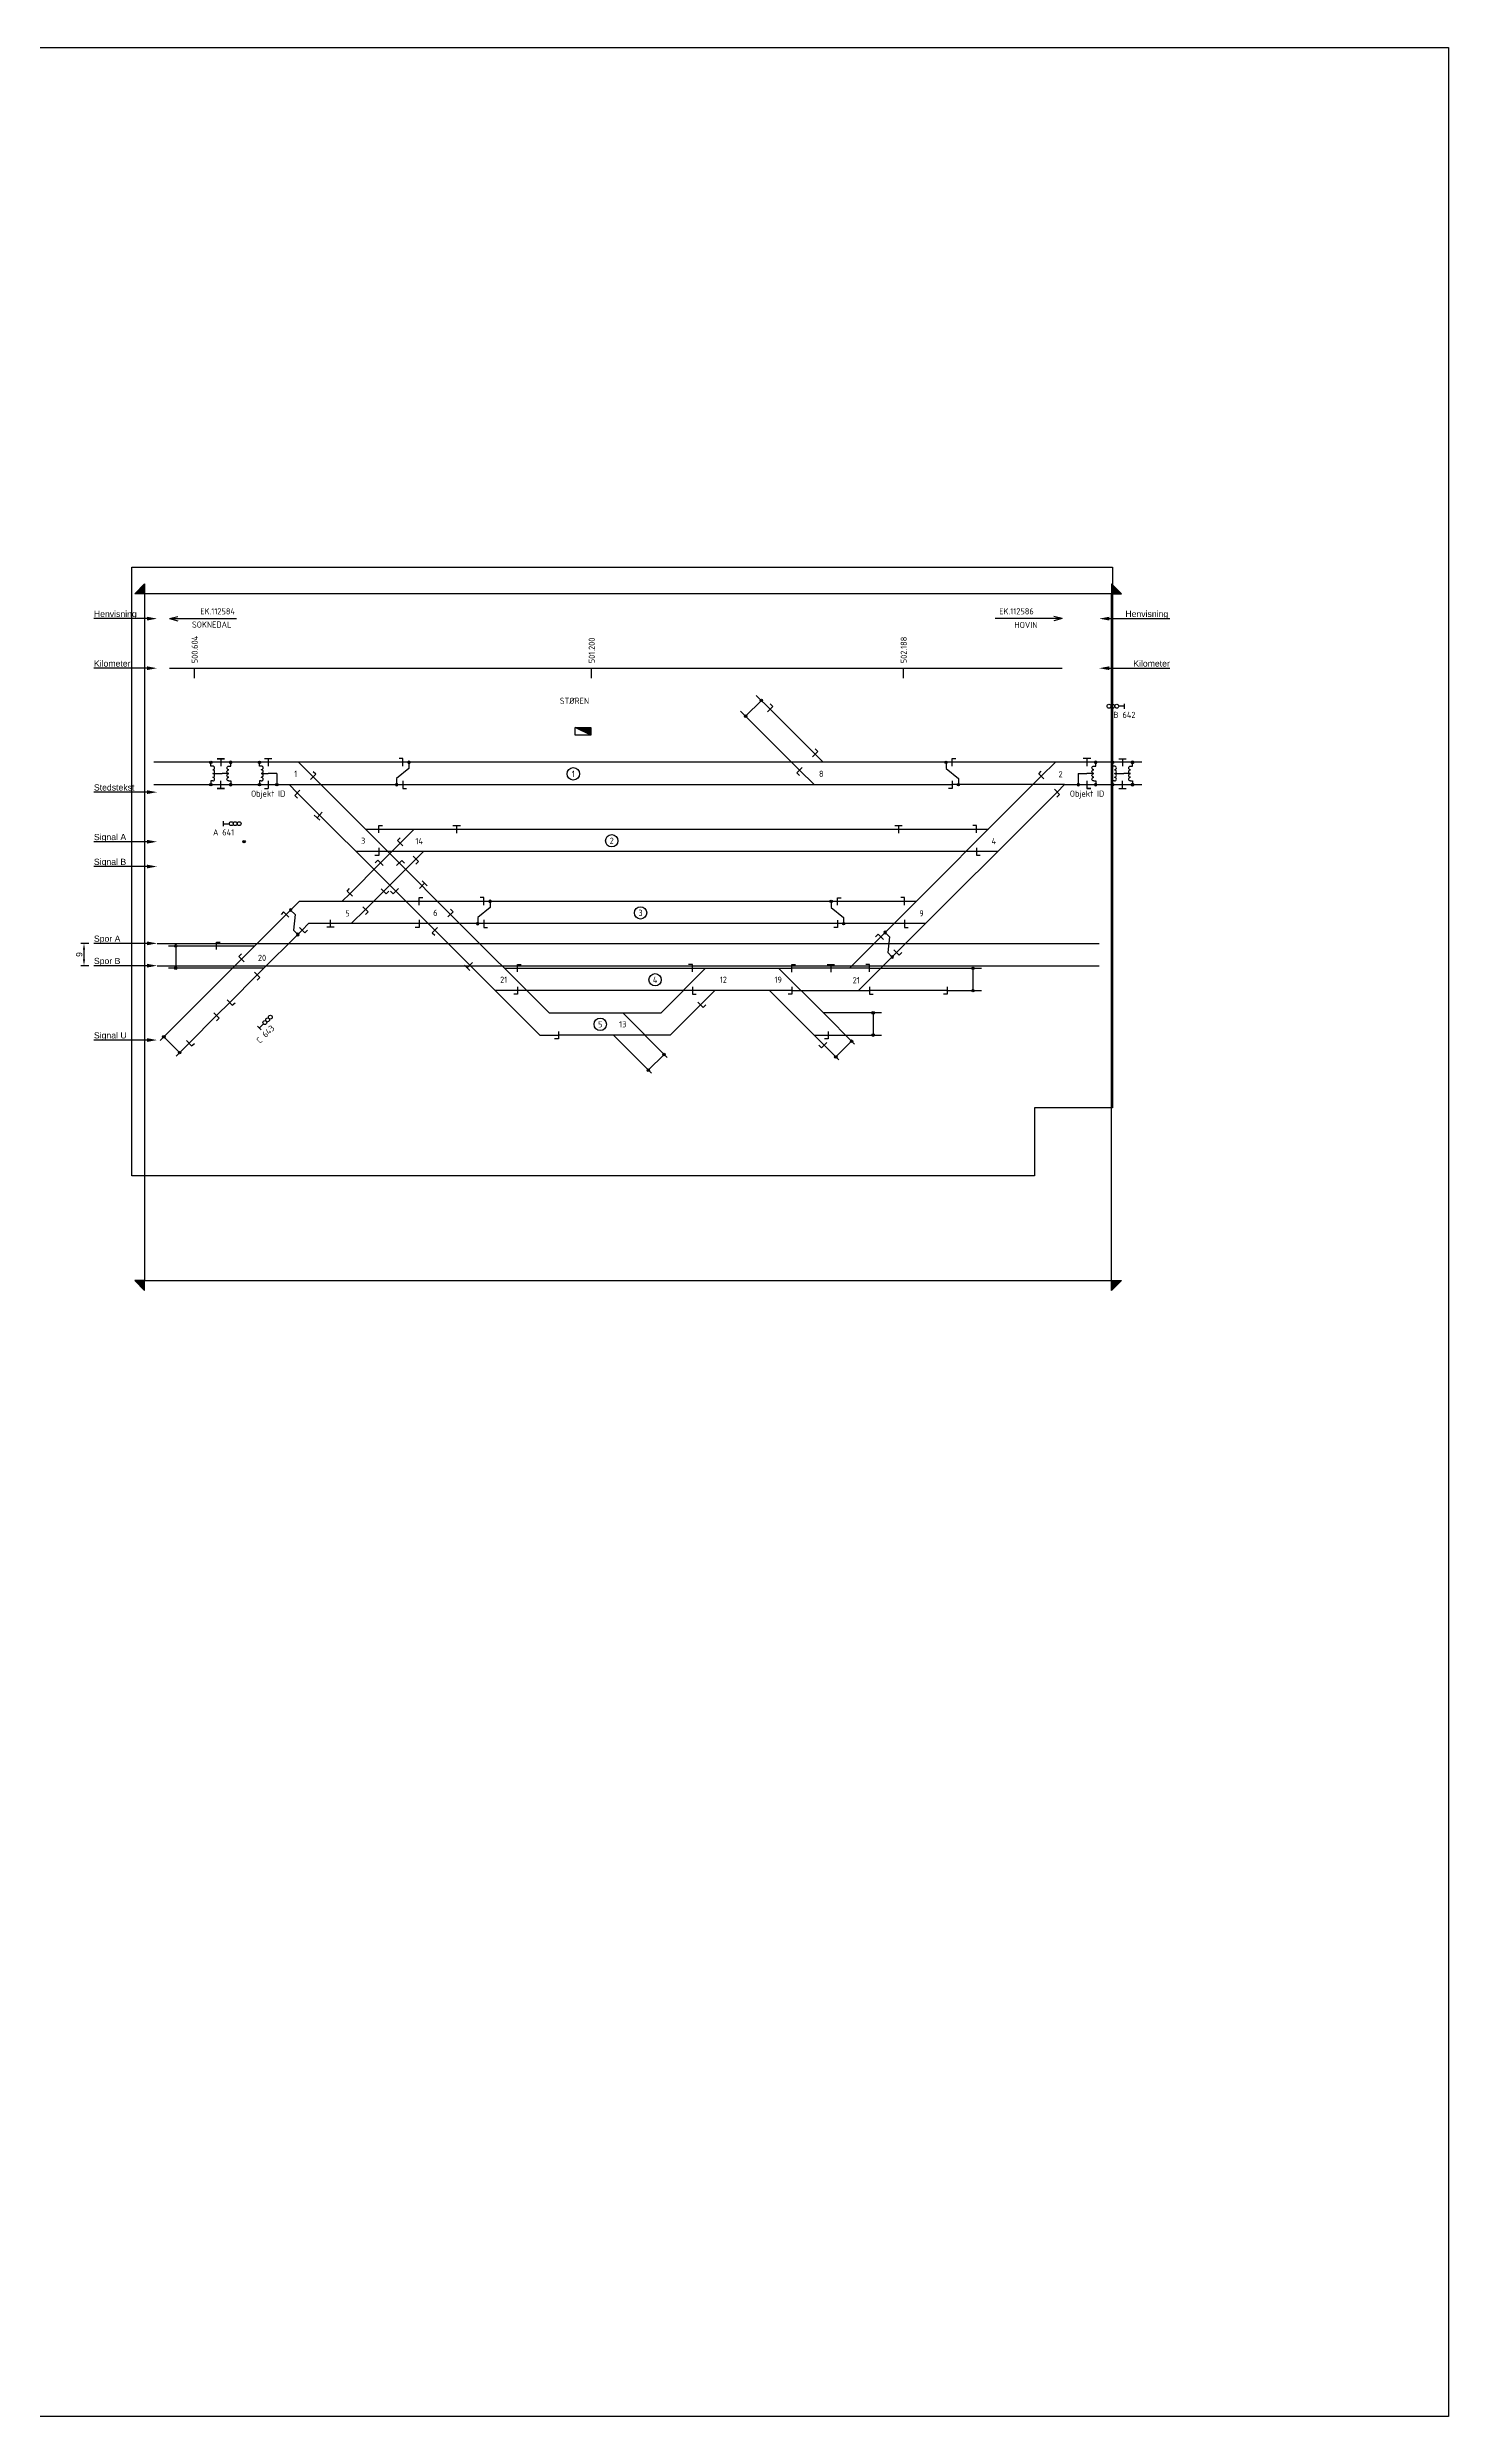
# Model space of a CAD drawing. Header units: metres. Extents: x -951 to 2504, y -1674 to 782.
# Drawn here: x -393 to 172, y -173 to 782 of the extents above; entities that cross this region are included whole.
import ezdxf
from ezdxf.enums import TextEntityAlignment as Align

# ---------------------------------------------------------------- set-up
doc = ezdxf.new("R2010")
doc.units = ezdxf.units.M
doc.header["$PDMODE"] = 32
doc.layers.get('0').update_dxf_attribs({"color": 211})
doc.layers.add('JBTEH_ATT_OBJEKTID', color=2, linetype='Continuous', lineweight=25)
for name, color, linetype in [('JBTEH_Komponenter', 4, 'Continuous'), ('JBTEH_Skinne_isolert_signal', 240, 'Continuous'), ('JBTEH_Skinne_jordet_retur', 4, 'Continuous'), ('JBTKL-KOMPONENTER', 4, 'Continuous'), ('JBTKL-LINJER 018', 4, 'Continuous'), ('JBTKL-TEKST25', 2, 'Continuous'), ('RAMME', 5, 'Continuous'), ('Tegne mal-A3', 1, 'Continuous')]:
    doc.layers.add(name, color=color, linetype=linetype)
for name, color, linetype, plot in [('NO_P-MV', 6, 'Continuous', False), ('Tegne-SNAP', 24, 'Continuous', False), ('Tegne-Spor', 185, 'Continuous', False)]:
    doc.layers.add(name, color=color, linetype=linetype, plot=plot)
doc.styles.add('ISO25', font='iso3098.shx', dxfattribs={"height": 2.5})
doc.styles.add('Template', font='arial.ttf')
doc.dimstyles.new('Template', dxfattribs={"dimtxt": 2.5, "dimasz": 2.5, "dimexe": 1.25, "dimexo": 2, "dimtad": 1, "dimdec": 4, "dimdsep": 46, "dimlunit": 6, "dimtxsty": 'Template', "dimcen": 2.5, "dimclrt": 7, "dimadec": 0, "dimazin": 0, "dimtfac": 1, "dimtdec": 4, "dimtmove": 0, "dimatfit": 3, "dimfxl": 1, "dimtolj": 1, "dimtzin": 0, "dimarcsym": 1})

# ---------------------------------------------------------------- blocks, each defined once
blk = doc.blocks.new('*D164')
at = {"layer": 'Defpoints', "color": 0, "transparency": 16777216}
for p in [(-24.45, 136), (-20.45, 136), (-20.45, 127)]:
    blk.add_point(p, dxfattribs=at)
at = {"layer": 'Tegne-SNAP', "color": 0, "lineweight": -2, "transparency": 16777216}
for p, q in [((-22.45, 136), (-25.7, 136)), ((-22.45, 127), (-25.7, 127)), ((-24.45, 129.5), (-24.45, 133.5))]:
    blk.add_line(p, q, dxfattribs=at)
at = {"layer": 'Tegne-SNAP', "color": 0, "transparency": 16777216}
for points in [[(-24.87, 133.5), (-24.04, 133.5), (-24.45, 136)], [(-24.87, 129.5), (-24.04, 129.5), (-24.45, 127)]]:
    blk.add_solid(points, dxfattribs=at)
at = {"layer": 'Tegne-SNAP', "color": 7, "transparency": 16777216, "insert": (-26.36, 131.5), "char_height": 2.5, "attachment_point": 5, "rotation": 90, "style": 'Template'}
blk.add_mtext('\\A1;9', dxfattribs=at)
blk = doc.blocks.new('EH_Koblingspunkt')
h = blk.add_hatch(color=256)
h.dxf.hatch_style = 1
edge = h.paths.add_edge_path()
edge.add_arc((0, 0), 0.5, 0, 360)
blk.add_circle((0, 0), 0.5)
blk = doc.blocks.new('EH_Skinneskjot_dobbel')
for p, q in [((-1.5, 1.5), (1.5, 1.5)), ((0, 1.5), (0, -1.5))]:
    blk.add_line(p, q)
blk = doc.blocks.new('EH_Skinneskjot_enkel')
for p, q in [((0, -1.5), (0, 1.5)), ((0, 1.5), (1.5, 1.5))]:
    blk.add_line(p, q)
blk = doc.blocks.new('*U160')
for p, q in [((0, -1), (0, 1)), ((0, 0), (2.34, 0))]:
    blk.add_line(p, q)
for centre in [(3.12, 0), (4.69, 0), (6.25, 0)]:
    blk.add_circle(centre, 0.781)
at = {"layer": 'JBTKL-TEKST25', "style": 'ISO25'}
blk.add_attdef('X', text='', height=2.5, dxfattribs=at).set_placement((0, -4.75), align=Align.CENTER)
blk = doc.blocks.new('35 Spornummer')
blk.add_circle((0, 2.5), 2.5)
at = {"layer": 'JBTKL-TEKST25', "style": 'ISO25'}
blk.add_attdef('X', text='', height=2.5, dxfattribs=at).set_placement((0, 2.5), align=Align.MIDDLE)
blk = doc.blocks.new('Tverrforbinder')
at = {"layer": 'JBTEH_Skinne_jordet_retur'}
blk.add_line((0, 9), (0, 0), dxfattribs=at)
at = {"layer": 'JBTEH_Komponenter'}
for p in [(0, 9), (0, 0)]:
    blk.add_blockref('EH_Koblingspunkt', p, dxfattribs=at)
blk = doc.blocks.new('*U159')
for p, q in [((0, 0), (-2.34, 0)), ((0, -1), (0, 1))]:
    blk.add_line(p, q)
for centre in [(-6.25, 0), (-4.69, 0), (-3.12, 0)]:
    blk.add_circle(centre, 0.781)
at = {"layer": 'JBTKL-TEKST25', "style": 'ISO25'}
blk.add_attdef('X', text='', height=2.5, dxfattribs=at).set_placement((0, -4.75), align=Align.CENTER)
blk = doc.blocks.new('19 Stasjon')
at = {"linetype": 'ByBlock'}
blk.add_hatch(color=0, dxfattribs=at).paths.add_polyline_path([(6.37, 3.18), (0, 3.18), (6.37, 0)])
at = {"color": 0, "linetype": 'ByBlock'}
blk.add_line((6.37, 0), (0, 3.18), dxfattribs=at)
blk.add_lwpolyline([(0, 3.18), (6.37, 3.18), (6.37, 0), (0, 0)], close=True, dxfattribs=at)
blk = doc.blocks.new('EH_Overkast')
for p, q in [((0, 7.5), (0, 10.5)), ((0, 10.5), (1.5, 10.5)), ((-2.5, 9), (-2.5, 6.5)), ((-2.5, 6.5), (2.5, 2.5)), ((0, 1.5), (0, -1.5)), ((2.5, 2.5), (2.5, 0)), ((0, -1.5), (-1.5, -1.5))]:
    blk.add_line(p, q)
for p in [(-2.5, 9), (2.5, 0)]:
    blk.add_blockref('EH_Koblingspunkt', p)
blk = doc.blocks.new('EH_IMP_01')
for p, q in [((0, 7.5), (0, 9)), ((0.75, 7.5), (0, 7.5)), ((0.75, 1.5), (0, 1.5)), ((0, 1.5), (0, 0)), ((0.75, 4.5), (3.5, 4.5))]:
    blk.add_line(p, q)
at = {"linetype": 'ByBlock'}
blk.add_lwpolyline([(0, 0.75), (0, 0)], dxfattribs=at)
for centre in [(0.75, 6.75), (0.75, 5.25), (0.75, 3.75), (0.75, 2.25)]:
    blk.add_arc(centre, 0.75, 270, 90)
for p in [(0, 9), (0, 0)]:
    blk.add_blockref('EH_Koblingspunkt', p)
at = {"layer": 'JBTEH_ATT_OBJEKTID', "style": 'ISO25', "flags": 4}
blk.add_attdef('OBJEKTID', text='', height=2.5, dxfattribs=at).set_placement((0, -3.25), align=Align.MIDDLE)
blk = doc.blocks.new('EH_IMPx2_01')
for p, q in [((-1.5, 10.5), (1.5, 10.5)), ((0, 10.5), (0, 7.5)), ((-0.5, 4.5), (0.5, 4.5)), ((0, -1.5), (0, 1.5)), ((-1.5, -1.5), (1.5, -1.5))]:
    blk.add_line(p, q)
for name, p in [('EH_IMP_01', (-4, 0)), ('EH_Koblingspunkt', (-4, 9)), ('EH_Koblingspunkt', (-4, 0)), ('EH_Koblingspunkt', (4, 9)), ('EH_Koblingspunkt', (4, 0))]:
    blk.add_blockref(name, p)
at = {"xscale": -1}
blk.add_blockref('EH_IMP_01', (4, 0), dxfattribs=at)
at = {"layer": 'JBTEH_ATT_OBJEKTID', "style": 'ISO25'}
blk.add_attdef('OBJEKTID-1', text='', height=2.5, dxfattribs=at).set_placement((-4, -5.25), align=Align.RIGHT)
blk.add_attdef('OBJEKTID-2', (4, -5.25), '', height=2.5, dxfattribs=at)
blk = doc.blocks.new('*U124')
for p, q in [((-1.5, 10.5), (0, 10.5)), ((0, 10.5), (1.5, 10.5)), ((0, 10.5), (0, 7.5)), ((3.5, 4.5), (0, 4.5)), ((0, 1.5), (0, -1.5)), ((3.5, 4.5), (3.5, 0)), ((-1.5, -1.5), (0, -1.5))]:
    blk.add_line(p, q)
for name, p in [('EH_IMP_01', (-3.5, 0)), ('EH_Koblingspunkt', (-3.5, 9)), ('EH_Koblingspunkt', (-3.5, 0)), ('EH_Koblingspunkt', (3.5, 0))]:
    blk.add_blockref(name, p)
at = {"layer": 'JBTEH_ATT_OBJEKTID', "style": 'ISO25', "flags": 4}
blk.add_attdef('OBJEKTID', text='', height=2.5, dxfattribs=at).set_placement((0, -4), align=Align.MIDDLE)
blk = doc.blocks.new('*U125')
for p, q in [((0, 10.5), (-1.5, 10.5)), ((1.5, 10.5), (0, 10.5)), ((0, 10.5), (0, 7.5)), ((-3.5, 4.5), (-3.5, 0)), ((-3.5, 4.5), (0, 4.5)), ((0, 1.5), (0, -1.5)), ((1.5, -1.5), (0, -1.5))]:
    blk.add_line(p, q)
at = {"xscale": -1, "rotation": 8.633094239485217e-12}
for name, p in [('EH_Koblingspunkt', (-3.5, 0)), ('EH_IMP_01', (3.5, 0)), ('EH_Koblingspunkt', (3.5, 9)), ('EH_Koblingspunkt', (3.5, 0))]:
    blk.add_blockref(name, p, dxfattribs=at)
at = {"layer": 'JBTEH_ATT_OBJEKTID', "style": 'ISO25', "flags": 4}
blk.add_attdef('OBJEKTID', text='', height=2.5, dxfattribs=at).set_placement((0, -4), align=Align.MIDDLE)
blk = doc.blocks.new('*U157')
at = {"layer": 'Tegne-SNAP'}
h = blk.add_hatch(color=256, dxfattribs=at)
h.dxf.hatch_style = 1
h.paths.add_polyline_path([(0, 281), (0, 277), (-4, 277)])
h = blk.add_hatch(color=256, dxfattribs=at)
h.dxf.hatch_style = 1
h.paths.add_polyline_path([(390, 281), (390, 277), (394, 277)])
h = blk.add_hatch(color=256, dxfattribs=at)
h.dxf.hatch_style = 1
h.paths.add_polyline_path([(0, -4), (0, 0), (-4, 0)])
h = blk.add_hatch(color=256, dxfattribs=at)
h.dxf.hatch_style = 1
h.paths.add_polyline_path([(390, -4), (390, 0), (394, 0)])
at = {"layer": 'RAMME'}
blk.add_lwpolyline([(0, 0), (390, 0), (390, 277), (0, 277)], close=True, dxfattribs=at)
at = {"layer": 'Tegne-SNAP'}
for p, q in [((1, 267), (-20.45437, 267)), ((389, 267), (413.45437, 267)), ((1, 247), (-20.45437, 247)), ((389, 247), (413.45437, 247)), ((1, 197), (-20.45437, 197)), ((1, 177), (-20.45437, 177)), ((1, 167), (-20.45437, 167)), ((1, 136), (-20.45437, 136)), ((1, 127), (-20.45437, 127)), ((1, 97), (-20.45437, 97))]:
    blk.add_line(p, q, dxfattribs=at)
for points in [[(0, 281), (0, 277), (-4, 277), (0, 281)], [(390, 281), (390, 277), (394, 277), (390, 281)], [(0, -4), (0, 0), (-4, 0), (0, -4)], [(390, -4), (390, 0), (394, 0), (390, -4)]]:
    blk.add_lwpolyline(points, dxfattribs=at)
for points in [[(1, 267, 1.5, 0, 0), (5, 267, 0, 0, 0)], [(389, 267, 1.5, 0, 0), (385, 267, 0, 0, 0)], [(1, 247, 1.5, 0, 0), (5, 247, 0, 0, 0)], [(389, 247, 1.5, 0, 0), (385, 247, 0, 0, 0)], [(1, 197, 1.5, 0, 0), (5, 197, 0, 0, 0)], [(1, 177, 1.5, 0, 0), (5, 177, 0, 0, 0)], [(1, 167, 1.5, 0, 0), (5, 167, 0, 0, 0)], [(1, 136, 1.5, 0, 0), (5, 136, 0, 0, 0)], [(1, 127, 1.5, 0, 0), (5, 127, 0, 0, 0)], [(1, 97, 1.5, 0, 0), (5, 97, 0, 0, 0)]]:
    blk.add_lwpolyline(points, format="xyseb", dxfattribs=at)
at = {"layer": 'Tegne-Spor'}
for p, q in [((5, 136), (385, 136)), ((5, 127), (385, 127))]:
    blk.add_line(p, q, dxfattribs=at)
at = {"layer": 'Tegne-SNAP', "style": 'Template'}
for s, p in [('Henvisning', (-20.45437, 267.65)), ('Kilometer', (-20.45437, 247.65)), ('Stedstekst', (-20.45437, 197.65)), ('Signal A', (-20.45437, 177.65)), ('Signal B', (-20.45437, 167.65)), ('Spor A', (-20.45437, 136.65)), ('Spor B', (-20.45437, 127.65)), ('Signal U', (-20.45437, 97.65))]:
    blk.add_text(s, height=2.5, dxfattribs=at).set_placement(p)
for s, p in [('Henvisning', (412.80437, 267.65)), ('Kilometer', (413.45437, 247.65))]:
    blk.add_text(s, height=2.5, dxfattribs=at).set_placement(p, align=Align.RIGHT)
at = {"layer": 'Tegne-SNAP'}
dim = blk.add_linear_dim(base=(-24.45437, 136), p1=(-20.45437, 127), p2=(-20.45437, 136), angle=90, dimstyle='Template', dxfattribs=at)
dim.commit()
dim.dimension.update_dxf_attribs({"geometry": '*D164', "text_midpoint": (-24.45437, 131.5), "dimtype": 128})

msp = doc.modelspace()

# ---------------------------------------------------------------- linework, layer by layer
msp.add_lwpolyline([(-950.57, 782.27), (172.09, 782.27), (172.09, -173.49), (-950.57, -173.49)], close=True)
at = {"layer": 'JBTEH_Skinne_isolert_signal', "lineweight": 25}
for points in [[(-83.36, 497.12), (-101.53, 515.28)], [(-249.69, 493.88), (-350.03, 493.88)], [(-291.73, 493.88), (-285.89, 487.97)], [(-83.81, 484.86), (-89.71, 490.7)], [(48.35, 493.88), (-28.11, 493.88)], [(7.83, 488.22), (13.49, 493.88)], [(-350.03, 484.86), (-295.1, 484.86)], [(-292.24, 481.62), (-252.48, 441.86)], [(-249.69, 484.86), (-28.11, 484.86)], [(-50.59, 417.1), (14.18, 481.87)], [(26.25, 484.86), (48.35, 484.86)], [(-259.41, 466.89), (-18.33, 466.89)], [(-245.12, 466.89), (-250.77, 461.23)], [(-258.71, 453.3), (-271.09, 440.85)], [(-259.41, 457.87), (-268.49, 457.87)], [(-244.36, 454.88), (-257.37, 441.86)], [(-251.15, 453.3), (-230.45, 432.53)], [(-9.82, 457.87), (-18.33, 457.87)], [(-296.69, 432.53), (-314.72, 414.49)], [(-264.74, 434.5), (-270.46, 428.78)], [(-243.15, 437.8), (-216.98, 437.8)], [(-74.41, 437.8), (-47.35, 437.8)], [(-243.15, 428.78), (-287.67, 428.78), (-290.27, 426.18)], [(-236.8, 426.18), (-194.44, 383.82), (-186.94, 383.82)], [(-74.41, 428.78), (-216.98, 428.78)], [(-69.58, 410.81), (-56.94, 423.45)], [(-38.84, 428.78), (-47.35, 428.78)], [(-324.88, 419.83), (-309.39, 419.83)], [(-308.37, 408.14), (-319.48, 396.96)], [(-203.39, 401.79), (-212.41, 401.79)], [(-203.39, 410.81), (-132.9, 410.81)], [(-92.76, 401.79), (-132.9, 401.79)], [(-123.82, 401.79), (-129.6, 396.01)], [(-101.78, 401.79), (-83.81, 383.82), (-78.09, 383.82)], [(-61.45, 410.81), (-92.76, 410.81)], [(-30.14, 401.79), (-61.45, 401.79)], [(-324.76, 391.69), (-335.87, 380.58)], [(-83.81, 383.82), (-79.74, 379.75)]]:
    msp.add_lwpolyline(points, dxfattribs=at)
at = {"layer": 'JBTEH_Skinne_jordet_retur'}
for points in [[(-101.53, 515.28), (-107.12, 520.87)], [(-89.78, 490.77), (-113.47, 514.52)], [(-80.12, 493.88), (-83.36, 497.12)], [(-285.83, 487.97), (-251.15, 453.3)], [(-28.11, 493.88), (-249.69, 493.88)], [(-56.94, 423.45), (7.83, 488.22)], [(-303.99, 484.86), (-249.69, 484.86)], [(-295.48, 484.86), (-292.24, 481.62)], [(17.17, 484.86), (-28.11, 484.86)], [(14.18, 481.87), (17.17, 484.86), (26.25, 484.86)], [(-264.74, 466.89), (-259.41, 466.89)], [(-250.77, 461.23), (-258.71, 453.3)], [(-18.33, 466.89), (-13.51, 466.89)], [(-18.33, 457.87), (-259.41, 457.87)], [(-241.37, 457.87), (-244.36, 454.88)], [(-271.09, 440.85), (-274.14, 437.8)], [(-257.37, 441.86), (-264.74, 434.5)], [(-252.48, 441.86), (-236.8, 426.18)], [(-296.69, 432.53), (-291.41, 437.8), (-243.15, 437.8)], [(-230.45, 432.53), (-190.69, 392.77), (-145.54, 392.77), (-127.56, 410.81)], [(-216.98, 437.8), (-74.41, 437.8)], [(-47.35, 437.8), (-42.59, 437.8)], [(-290.27, 426.18), (-308.37, 408.14)], [(-216.98, 428.78), (-243.15, 428.78)], [(-47.35, 428.78), (-74.41, 428.78)], [(-314.72, 414.49), (-347.49, 381.66)], [(-344.13, 419.83), (-324.88, 419.83)], [(-341.27, 420.08), (-341.27, 410.81)], [(-65.84, 401.79), (-50.59, 417.1)], [(-305.7, 410.81), (-344.13, 410.81)], [(-208.66, 410.81), (-203.39, 410.81)], [(-132.9, 401.79), (-203.39, 401.79)], [(-132.9, 410.81), (-92.76, 410.81)], [(-56.56, 392.77), (-80.06, 392.77), (-98.1, 410.81)], [(-92.76, 401.79), (-61.45, 401.79)], [(-61.45, 410.81), (-16.3, 410.81)], [(-30.14, 401.79), (-16.3, 401.79)], [(-319.48, 396.96), (-324.76, 391.69)], [(-129.6, 396.01), (-141.85, 383.82), (-186.94, 383.82)], [(-160.97, 392.77), (-143, 374.8)], [(-80.06, 392.77), (-67.49, 380.2)], [(-164.72, 383.82), (-149.35, 368.45)], [(-78.09, 383.82), (-56.56, 383.82)], [(-335.87, 380.58), (-341.14, 375.31)], [(-79.74, 379.75), (-73.84, 373.78)]]:
    msp.add_lwpolyline(points, dxfattribs=at)
at = {"layer": 'JBTKL-LINJER 018'}
for p, q in [((-343.8, 551.83), (-340.4, 552.74)), ((-343.8, 551.83), (-316.8, 551.83)), ((-343.8, 551.83), (-340.4, 550.92)), ((16.2, 551.83), (-10.8, 551.83)), ((16.2, 551.83), (12.81, 552.74)), ((16.2, 551.83), (12.81, 550.92)), ((-343.8, 531.83), (16.2, 531.83)), ((-333.8, 531.83), (-333.8, 527.83)), ((-173.69, 531.83), (-173.69, 527.83)), ((-47.86, 531.83), (-47.86, 527.83))]:
    msp.add_line(p, q, dxfattribs=at)
at = {"layer": 'NO_P-MV', "flags": 128}
msp.add_lwpolyline([(-358.94, 572.53), (36.56, 572.53), (36.56, 354.53), (5.06, 354.53), (5.06, 327.03), (-48.44, 327.03), (-358.94, 327.03), (-358.94, 572.53)], dxfattribs=at)

# ---------------------------------------------------------------- block references
at = {"layer": 'JBTEH_Komponenter', "xscale": -1}
for name, p, rotation in [('EH_Skinneskjot_enkel', (-101.53, 515.28), 315), ('EH_Skinneskjot_enkel', (-83.4, 497.15), 315), ('EH_Skinneskjot_enkel', (-285.83, 487.97), 315), ('EH_Skinneskjot_enkel', (-89.68, 490.67), 134.9999999999999), ('EH_Skinneskjot_enkel', (-292.21, 481.59), 134.9999999999831), ('EH_Skinneskjot_enkel', (26.25, 484.86), 180), ('EH_Skinneskjot_enkel', (-18.33, 457.87), 180), ('EH_Skinneskjot_enkel', (-258.71, 453.3), 44.99543198443076), ('EH_Skinneskjot_enkel', (-257.41, 441.83), 224.9984085831932), ('EH_Overkast', (-290.26, 426.19), 45.42147327192489), ('EH_Skinneskjot_enkel', (-230.42, 432.53), 315), ('EH_Skinneskjot_enkel', (-47.35, 428.78), 180), ('EH_Skinneskjot_enkel', (-236.78, 426.2), 134.9999999999831), ('EH_Overkast', (-50.53, 417.1), 45.2978998299298), ('EH_Skinneskjot_enkel', (-132.9, 401.79), 180), ('EH_Skinneskjot_enkel', (-61.45, 401.79), 180), ('EH_Skinneskjot_enkel', (-319.47, 396.98), 222.270660062709), ('EH_Skinneskjot_enkel', (-129.61, 396), 225.0000000000162), ('EH_Skinneskjot_enkel', (-335.87, 380.55), 222.3574547059177)]:
    msp.add_blockref(name, p, dxfattribs=dict(at, rotation=rotation))
at = {"layer": 'JBTEH_Komponenter'}
for name, p in [('EH_IMPx2_01', (-323.1, 484.83)), ('EH_Skinneskjot_dobbel', (-323.1, 493.85)), ('EH_Overkast', (-28.11, 484.86)), ('EH_IMPx2_01', (40.6, 484.83)), ('EH_Skinneskjot_enkel', (-259.41, 466.89)), ('EH_Skinneskjot_dobbel', (-227.97, 466.85)), ('EH_Koblingspunkt', (-313.69, 461.83)), ('EH_Skinneskjot_dobbel', (-49.77, 466.82)), ('EH_Skinneskjot_enkel', (-243.15, 437.8)), ('EH_Overkast', (-74.41, 428.75)), ('EH_Skinneskjot_enkel', (-324.88, 419.83)), ('EH_Skinneskjot_enkel', (-203.39, 410.78)), ('EH_Skinneskjot_enkel', (-92.76, 410.75)), ('EH_Skinneskjot_dobbel', (-77.08, 410.75))]:
    msp.add_blockref(name, p, dxfattribs=at)
ref = msp.add_blockref('*U124', (-303.99, 484.86), dxfattribs=at)
ref.add_attrib('OBJEKTID', 'Objekt ID', dxfattribs={"layer": 'JBTEH_ATT_OBJEKTID', "height": 2.5, "style": 'ISO25'}).set_placement((-303.99, 480.86), align=Align.MIDDLE)
at = {"layer": 'JBTEH_Komponenter', "xscale": -1}
for name, p in [('EH_Overkast', (-249.69, 484.86)), ('EH_Skinneskjot_enkel', (-18.33, 466.89)), ('EH_Overkast', (-216.98, 428.78)), ('EH_Skinneskjot_enkel', (-47.35, 437.8)), ('EH_Skinneskjot_enkel', (-132.9, 410.78)), ('EH_Skinneskjot_enkel', (-61.45, 410.78))]:
    msp.add_blockref(name, p, dxfattribs=at)
at = {"layer": 'JBTEH_Komponenter'}
for name, p, rotation in [('EH_Skinneskjot_enkel', (7.83, 488.22), 45.00000000002317), ('EH_Skinneskjot_dobbel', (-323.1, 484.83), 180), ('EH_Skinneskjot_enkel', (14.15, 481.91), 225.0000000000176), ('EH_Skinneskjot_dobbel', (-283.25, 472.63), 136.7357045889304), ('EH_Skinneskjot_enkel', (-259.41, 457.84), 180), ('EH_Skinneskjot_enkel', (-250.77, 461.23), 45.00000000002317), ('EH_Skinneskjot_enkel', (-251.13, 453.28), 314.144941912141), ('EH_Skinneskjot_enkel', (-244.42, 454.88), 225.0000000000176), ('EH_Skinneskjot_enkel', (-271.06, 440.88), 46.71026204031185), ('EH_Skinneskjot_enkel', (-252.48, 441.86), 135.0000000000338), ('EH_Skinneskjot_dobbel', (-241.94, 443.99), 315), ('EH_Skinneskjot_dobbel', (-278.84, 428.88), 180), ('EH_Skinneskjot_enkel', (-264.74, 434.56), 225.0000000000176), ('EH_Skinneskjot_enkel', (-243.15, 428.78), 180), ('EH_Skinneskjot_enkel', (-314.72, 414.49), 45.00000000002317), ('EH_Skinneskjot_dobbel', (-222.64, 412.02), 135), ('EH_Skinneskjot_enkel', (-308.37, 408.14), 225.0000000000176), ('EH_Skinneskjot_enkel', (-203.39, 401.79), 180), ('EH_Skinneskjot_enkel', (-92.76, 401.79), 180), ('EH_Skinneskjot_enkel', (-30.14, 401.79), 180), ('EH_Skinneskjot_enkel', (-324.79, 391.76), 225.0000000000176), ('EH_Skinneskjot_enkel', (-186.94, 383.82), 180), ('EH_Skinneskjot_enkel', (-78.09, 383.79), 180), ('EH_Skinneskjot_enkel', (-79.76, 379.77), 135.8542826668752)]:
    msp.add_blockref(name, p, dxfattribs=dict(at, rotation=rotation))
ref = msp.add_blockref('*U125', (26.25, 484.86), dxfattribs=at)
ref.add_attrib('OBJEKTID', 'Objekt ID', dxfattribs={"layer": 'JBTEH_ATT_OBJEKTID', "height": 2.5, "style": 'ISO25'}).set_placement((26.25, 480.86), align=Align.MIDDLE)
at = {"layer": 'JBTKL-KOMPONENTER'}
for p, rotation in [((-111.43, 512.48), 315.0173374140465), ((-339.68, 376.77), 45.05546540330611), ((-150.68, 369.66), 314.9999999999998), ((-75.04, 374.99), 315)]:
    msp.add_blockref('Tverrforbinder', p, dxfattribs=dict(at, rotation=rotation))
for name, p, values in [('*U159', (41.37, 516.49), {'X': 'B 642'}), ('35 Spornummer', (-180.91, 486.71), {'X': '1'}), ('*U160', (-321.96, 469.11), {'X': 'A 641'}), ('35 Spornummer', (-165.43, 459.72), {'X': '2'}), ('35 Spornummer', (-153.8, 430.63), {'X': '3'}), ('35 Spornummer', (-147.92, 403.64), {'X': '4'}), ('35 Spornummer', (-170.05, 385.67), {'X': '5'})]:
    msp.add_blockref(name, p, dxfattribs=at).add_auto_attribs(values)
for name, p in [('19 Stasjon', (-180.16, 504.78)), ('Tverrforbinder', (-341.27, 410.81)), ('Tverrforbinder', (-19.73, 401.79)), ('Tverrforbinder', (-59.99, 383.82))]:
    msp.add_blockref(name, p, dxfattribs=at)
at = {"layer": 'JBTKL-KOMPONENTER', "rotation": 44.59075185995076}
msp.add_blockref('*U160', (-307.55, 386.68), dxfattribs=at).add_auto_attribs({'X': 'C 643'})
at = {"layer": 'Tegne mal-A3'}
msp.add_blockref('*U157', (-353.8, 284.83), dxfattribs=at)

# ---------------------------------------------------------------- texts
at = {"layer": 'JBTKL-TEKST25', "style": 'ISO25'}
for s, p in [('EK.112584', (-317.38, 553.53)), ('SOKNEDAL', (-318.82, 548.18))]:
    msp.add_text(s, height=2.5, dxfattribs=at).set_placement(p, align=Align.RIGHT)
for s, p in [('EK.112586', (-9.16, 553.53)), ('HOVIN', (-2.99, 548.03)), ('STØREN', (-186.34, 517.44)), ('1', (-293.51, 487.97)), ('8', (-81.84, 487.97)), ('2', (14.76, 487.78)), ('3', (-266.52, 460.98)), ('14', (-244.61, 460.79)), ('4', (-12.24, 460.79)), ('5', (-272.87, 431.7)), ('6', (-237.43, 431.89)), ('9', (-41.37, 431.7)), ('20', (-308.12, 413.73)), ('21', (-210.44, 404.9)), ('12', (-121.85, 404.9)), ('19', (-99.81, 404.9)), ('21', (-68.25, 404.71)), ('13', (-162.43, 386.93))]:
    msp.add_text(s, height=2.5, dxfattribs=at).set_placement(p)
for s, p in [('500.604', (-333.59, 533.83)), ('501.200', (-173.47, 533.83)), ('502.188', (-47.65, 533.83))]:
    msp.add_text(s, height=2.5, rotation=90, dxfattribs=at).set_placement(p, align=Align.MIDDLE_LEFT)

doc.saveas('drawing.dxf')
